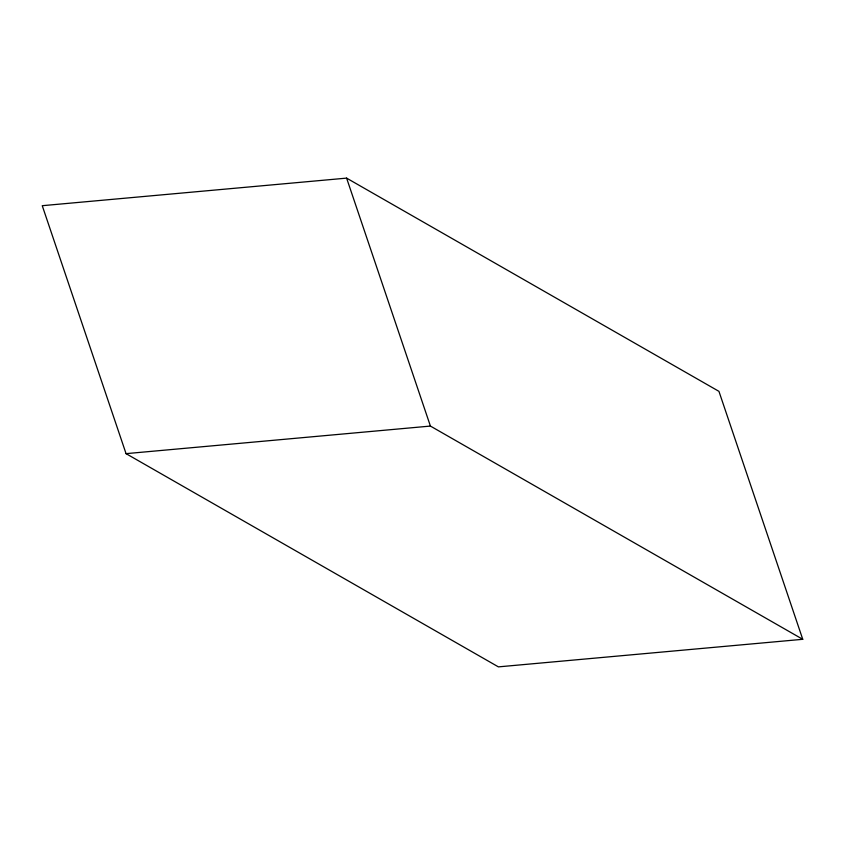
<?xml version="1.0" encoding="UTF-8"?>
<svg xmlns="http://www.w3.org/2000/svg" width="845" height="845" viewBox="0 0 845 845"><rect width="100%" height="100%" fill="white"/><g stroke="black" fill="none" stroke-linecap="round" stroke-linejoin="round"><path stroke-width="1.27" d="M346.608 178.126L42.25 205.694L126.053 453.649L498.392 666.874L802.75 639.306L718.947 391.351L346.608 178.126L430.411 426.07L802.75 639.306M126.053 453.649L430.411 426.07"/></g></svg>
